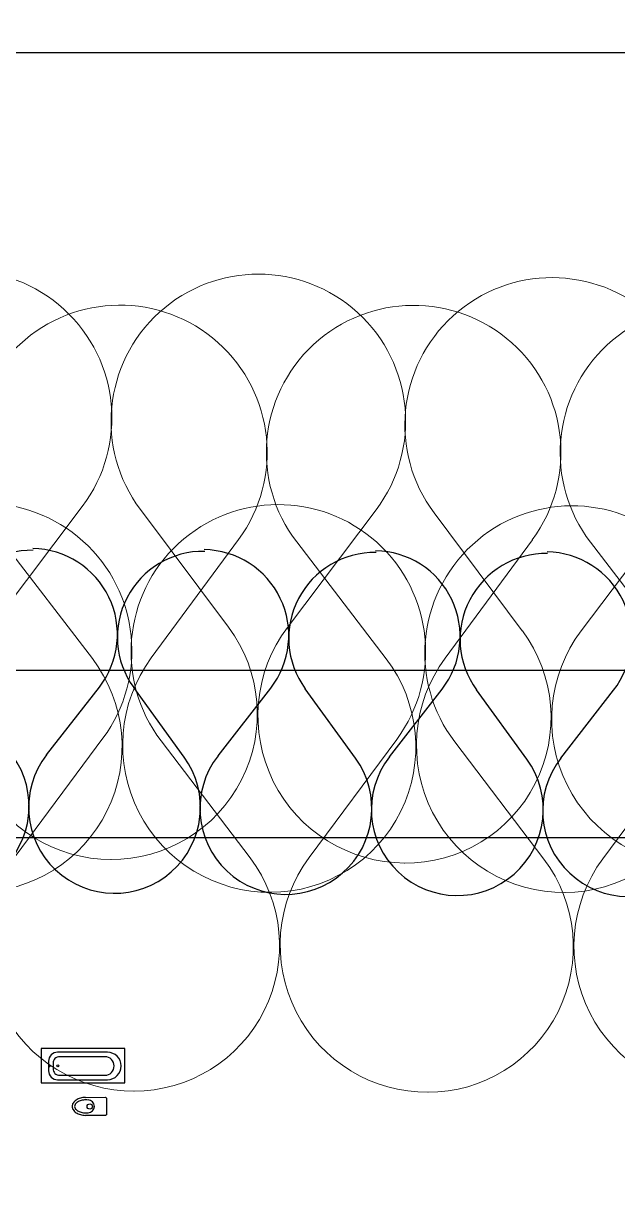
# Model space of a CAD drawing. Header units: metres. Extents: x -305 to 25519, y -357 to 67939.
# Drawn here: x 27.58 to 39.71, y 11.56 to 35.6 of the extents above; entities that cross this region are included whole.
import ezdxf

# ---------------------------------------------------------------- set-up
doc = ezdxf.new("R2010")
doc.units = ezdxf.units.M
doc.linetypes.add('PROJECTION', pattern=[0.3, 0.12, -0.18])
for name, color, linetype in [('020_cloi', 5, 'Continuous'), ('030_menuiserie', 1, 'Continuous'), ('070_trait-fin', 4, 'Continuous'), ('080_plomb-cvc', 225, 'Continuous')]:
    doc.layers.add(name, color=color, linetype=linetype)
doc.layers.add('020_cloisons', color=5, linetype='Continuous', lineweight=5)
doc.layers.add('090_repères-axes', color=230, linetype='Continuous', plot=False)

# ---------------------------------------------------------------- blocks, each defined once
blk = doc.blocks.new('BD17')
at = {"color": 0, "linetype": 'Continuous'}
blk.add_lwpolyline([(-2.66, -1.475), (-4.37, -1.475), (-4.37, -2.175), (-2.66, -2.175)], close=True, dxfattribs=at)
for points in [[(-4.014, -1.54, 1), (-4.014, -2.1), (-2.991, -2.1, 0.414214), (-2.811, -1.92), (-2.811, -1.72, 0.414214), (-2.991, -1.54)], [(-3.036, -1.63), (-3.959, -1.63, 1), (-3.959, -2.01), (-3.036, -2.01, 0.414214), (-2.901, -1.875), (-2.901, -1.765, 0.414214)]]:
    blk.add_lwpolyline(points, format="xyb", close=True, dxfattribs=at)
blk.add_lwpolyline([(-2.834, -1.843, 0.26275), (-2.833, -1.842, 0.074651), (-2.831, -1.837, 0.035463), (-2.83, -1.832, 0.025802), (-2.829, -1.824, 0.025802), (-2.83, -1.817, 0.035463), (-2.831, -1.811, 0.074651), (-2.833, -1.806, 0.26275), (-2.834, -1.806, 0.26275), (-2.835, -1.806, 0.074651), (-2.837, -1.811, 0.035463), (-2.838, -1.817, 0.025802), (-2.839, -1.824, 0.025802), (-2.838, -1.832, 0.035463), (-2.837, -1.837, 0.074651), (-2.835, -1.842, 0.26275), (-2.834, -1.843, 0.26275)], format="xyb", dxfattribs=at)
blk.add_circle((-2.998, -1.824), 0.0208, dxfattribs=at)
blk = doc.blocks.new('WS')
at = {"color": 0, "linetype": 'Continuous'}
for p, q in [((-2.66, -1.705), (-2.641, -1.686)), ((-2.66, -2.045), (-2.66, -1.705)), ((-2.641, -1.686), (-2.231, -1.691)), ((-2.641, -2.063), (-2.66, -2.045)), ((-2.231, -2.058), (-2.641, -2.063))]:
    blk.add_line(p, q, dxfattribs=at)
blk.add_circle((-2.32, -1.873), 0.0548, dxfattribs=at)
for centre, radius, start, end in [((-2.285, -1.875), 0.131, 90.0907, -90.0907), ((-2.24, -2.117), 0.376, 90, 96.9041), ((-2.24, -2.117), 0.376, 74.8173, 90), ((-2.24, -2.117), 0.426, 74.8173, 88.8302), ((-2.208, -1.998), 0.252, 56.7694, 74.8173), ((-2.208, -1.998), 0.302, 56.7694, 74.8173), ((-2.158, -1.922), 0.162, 32.303, 56.7694), ((-2.158, -1.827), 0.162, -56.7694, -32.303), ((-2.158, -1.922), 0.212, 32.303, 56.7694), ((-2.083, -1.875), 0.0729, 0, 32.303), ((-2.083, -1.875), 0.0729, -32.303, 0), ((-2.083, -1.875), 0.123, 0, 32.303), ((-2.083, -1.875), 0.123, -32.303, 0), ((-2.24, -1.632), 0.376, -96.8406, -90), ((-2.24, -1.632), 0.376, -90, -74.8173), ((-2.24, -1.632), 0.426, -88.8302, -74.8173), ((-2.208, -1.752), 0.252, -74.8173, -56.7694), ((-2.208, -1.752), 0.302, -74.8173, -56.7694), ((-2.158, -1.827), 0.212, -56.7694, -32.303)]:
    blk.add_arc(centre, radius, start, end, dxfattribs=at)
blk = doc.blocks.new('*U61')
at = {"layer": '070_trait-fin', "linetype": 'Continuous'}
for p, q in [((-1.388, 0.725), (-0.349, -0.689)), ((1.42, 0.696), (0.353, -0.696))]:
    blk.add_line(p, q, dxfattribs=at)
for centre, start, end in [((0.027, 1.763), 322.5484, 216.2881), ((-1.763, -1.728), 269.4183, 36.2881), ((1.746, -1.763), 142.5484, 269.4183)]:
    blk.add_arc(centre, 1.755, start, end, dxfattribs=at)
blk = doc.blocks.new('*U62')
at = {"layer": '020_cloi', "color": 0, "linetype": 'ByBlock', "lineweight": -2, "transparency": 16777216}
for p in [(52.5, 0), (56, 0), (59.5, 0), (63, 0), (66.5, 0)]:
    blk.add_blockref('*U61', p, dxfattribs=at)
blk = doc.blocks.new('*U74')
blk.add_lwpolyline([(0.065, -0.07221), (0.035, -0.07221), (0.035, -0.71096), (0.065, -0.71096)], close=True)
at = {"linetype": 'PROJECTION', "ltscale": 0.75}
blk.add_arc((0.03522, -0.07271), 0.63853, 271.69986, 0.04505, dxfattribs=at)
blk = doc.blocks.new('*U76')
at = {"linetype": 'PROJECTION', "ltscale": 0.75}
blk.add_arc((0.761, -0.07278), 0.726, 179.95495, 268.30014, dxfattribs=at)
blk = doc.blocks.new('*U334')
at = {"layer": '020_cloisons', "color": 4, "linetype": 'Continuous'}
for p, q in [((-2.379, 1.212), (-0.599, -1.212)), ((2.434, 1.163), (0.605, -1.224))]:
    blk.add_line(p, q, dxfattribs=at)
for centre, radius, start, end in [((0.046, 2.992), 3.008, 322.5484, 216.2881), ((-3.023, -2.992), 3.008, 269.4183, 36.2881), ((2.971, -3.026), 2.974, 142.7235, 269.8189)]:
    blk.add_arc(centre, radius, start, end, dxfattribs=at)
blk = doc.blocks.new('*U335')
at = {"layer": '020_cloi', "color": 0, "linetype": 'ByBlock', "lineweight": -2, "transparency": 16777216}
for p in [(54, 0), (60, 0), (66, 0)]:
    blk.add_blockref('*U334', p, dxfattribs=at)
blk = doc.blocks.new('*U336')
at = {"layer": '020_cloisons', "color": 4, "linetype": 'Continuous'}
for p, q in [((-2.379, 1.212), (-0.599, -1.212)), ((2.434, 1.163), (0.605, -1.224))]:
    blk.add_line(p, q, dxfattribs=at)
for centre, radius, start, end in [((0.046, 2.992), 3.008, 322.5484, 216.2881), ((-3.023, -2.992), 3.008, 269.4183, 36.2881), ((2.971, -3.026), 2.974, 142.7235, 269.8189)]:
    blk.add_arc(centre, radius, start, end, dxfattribs=at)
blk = doc.blocks.new('*U337')
at = {"layer": '020_cloi', "color": 0, "linetype": 'ByBlock', "lineweight": -2, "transparency": 16777216}
for p in [(48, 0), (54, 0), (60, 0)]:
    blk.add_blockref('*U336', p, dxfattribs=at)
blk = doc.blocks.new('*U343')
at = {"layer": '020_cloisons', "color": 4, "linetype": 'Continuous'}
for p, q in [((-2.379, 1.212), (-0.599, -1.212)), ((2.434, 1.163), (0.605, -1.224))]:
    blk.add_line(p, q, dxfattribs=at)
for centre, radius, start, end in [((0.046, 2.992), 3.008, 322.5484, 216.2881), ((-3.023, -2.992), 3.008, 269.4183, 36.2881), ((2.971, -3.026), 2.974, 142.7235, 269.8189)]:
    blk.add_arc(centre, radius, start, end, dxfattribs=at)
blk = doc.blocks.new('*U344')
at = {"layer": '020_cloi', "color": 0, "linetype": 'ByBlock', "lineweight": -2, "transparency": 16777216}
for p in [(48, 0), (54, 0), (60, 0)]:
    blk.add_blockref('*U343', p, dxfattribs=at)
blk = doc.blocks.new('*U1201')
at = {"linetype": 'PROJECTION', "ltscale": 0.75}
blk.add_arc((0.03522, -0.07269), 0.64827, 271.69986, 0.04505, dxfattribs=at)
blk = doc.blocks.new('Murs porteurs selon geometre projet')
at = {"layer": '030_menuiserie', "xscale": 138.550195075006, "yscale": 138.550195075006, "zscale": 138.550195075006, "rotation": 189.9168593396885}
blk.add_blockref('*U1201', (-33.685, -0.736), dxfattribs=at)
blk = doc.blocks.new('*U1223')
at = {"linetype": 'PROJECTION', "ltscale": 0.75}
blk.add_arc((0.03522, 0.00051), 0.649, 359.95495, 88.30014, dxfattribs=at)
blk = doc.blocks.new('*U422')
at = {"linetype": 'PROJECTION', "ltscale": 0.75}
blk.add_arc((0.68436, -0.05141), 0.64662, 179.95495, 268.30014, dxfattribs=at)

msp = doc.modelspace()

# ---------------------------------------------------------------- linework, layer by layer
at = {"layer": '090_repères-axes'}
msp.add_lwpolyline([(0, 35), (50, 35), (50, 0), (0, 0)], close=True, dxfattribs=at)

# ---------------------------------------------------------------- block references
at = {"rotation": 359.7851270248765}
msp.add_blockref('Murs porteurs selon geometre projet', (114.216, 41.437), dxfattribs=at)
at = {"layer": '020_cloi', "xscale": -1}
for name, p, rotation in [('*U335', (92.381, 23.766), 359.3257635738212), ('*U337', (89.59, 23.798), 359.9604325647896), ('*U344', (86.816, 19.545), 359.769633978176)]:
    msp.add_blockref(name, p, dxfattribs=dict(at, rotation=rotation))
at = {"layer": '020_cloi', "rotation": 179.6321452126139}
msp.add_blockref('*U62', (92.474, 20.931), dxfattribs=at)
at = {"layer": '030_menuiserie'}
for name, p, xscale, yscale, zscale, rotation in [('*U76', (87.322, 16.714), -114.2857143455838, 114.2857143455838, 114.2857143455838, 270), ('*U74', (86.039, 14.953), -114.2857143455838, 114.2857143455838, 114.2857143455838, 270), ('*U1223', (92.472, 50.821), 138.5501950750057, 138.5501950750057, 138.5501950750057, 179.9528896822737), ('*U422', (83.034, 53.199), 124.2345501986192, 124.2345501986192, 124.2345501986192, 269.9528896822737)]:
    msp.add_blockref(name, p, dxfattribs=dict(at, xscale=xscale, yscale=yscale, zscale=zscale, rotation=rotation))
at = {"layer": '080_plomb-cvc', "rotation": 180}
for name, p in [('BD17', (25.28, 12.468)), ('WS', (26.611, 11.587))]:
    msp.add_blockref(name, p, dxfattribs=at)

doc.saveas('drawing.dxf')
